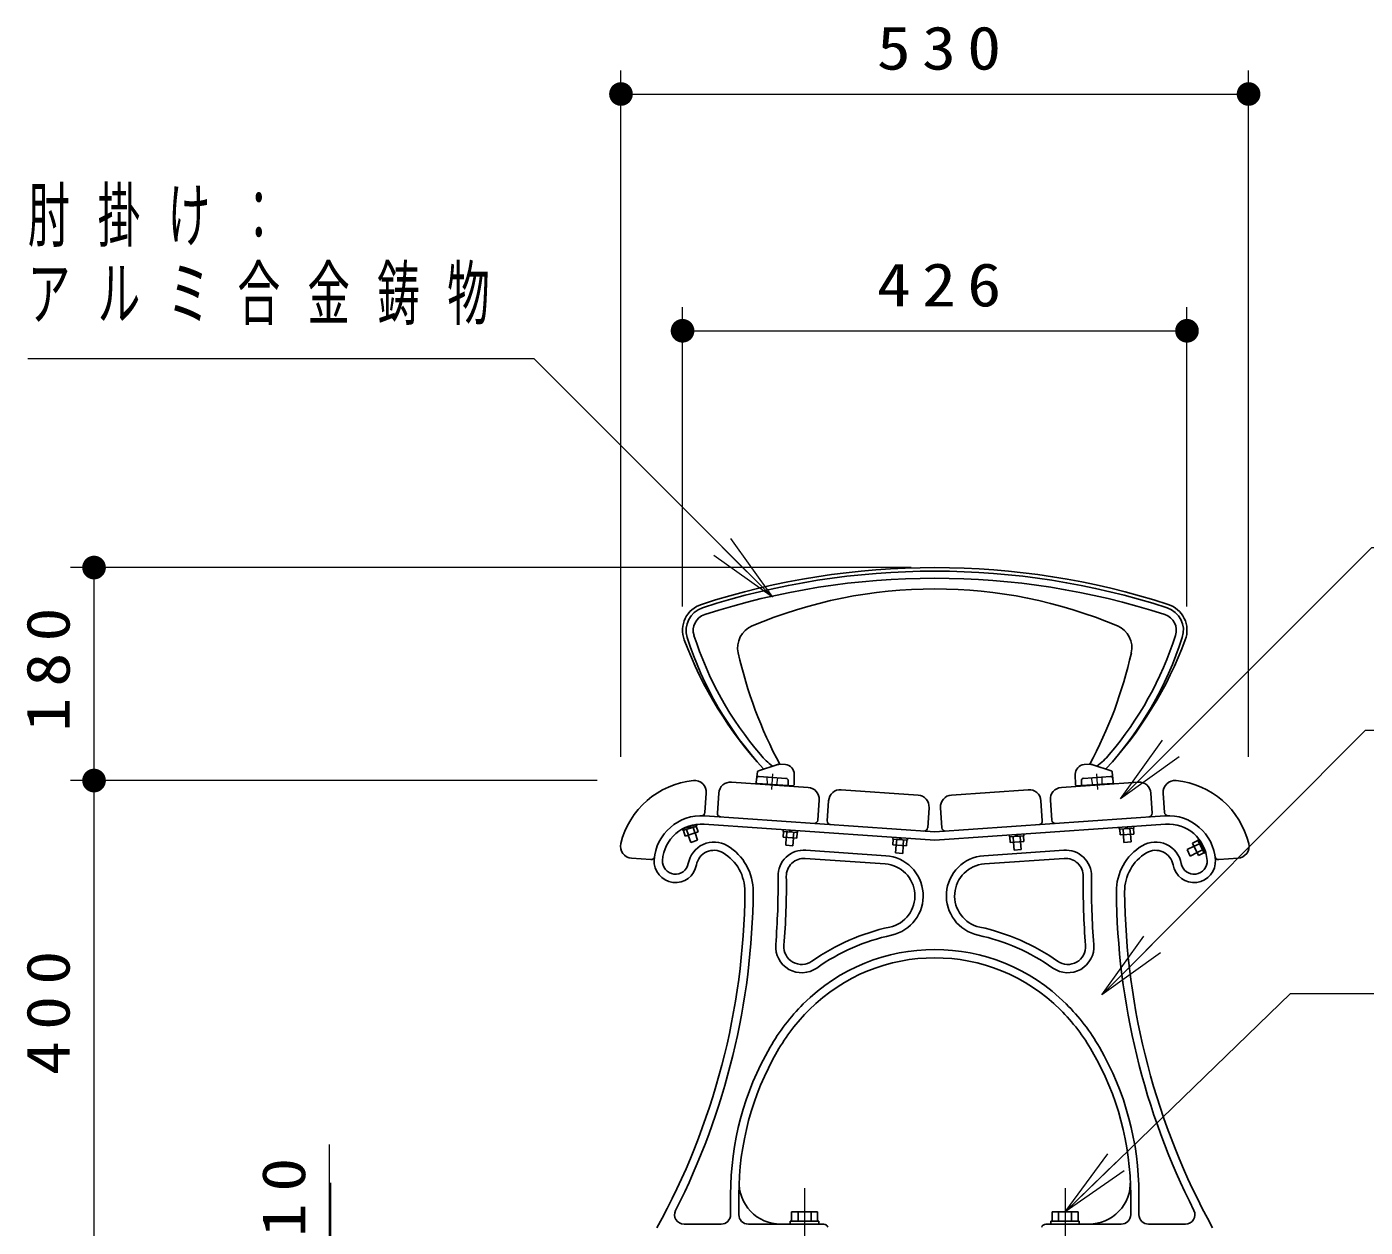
# Model space of a CAD drawing. Units: millimetres on the paper, scale 1:20. Extents: x -365 to 12, y -47 to 257.
# Drawn here: x -143.5 to -87, y 114.3 to 165 of the extents above; entities that cross this region are included whole.
import ezdxf

# ---------------------------------------------------------------- set-up
doc = ezdxf.new("R2010")
doc.units = ezdxf.units.MM
doc.linetypes.add('USER1', pattern=[4.5, 2.5, -2])
doc.linetypes.add('USER2', pattern=[6, 3, -1, 1, -1])
doc.layers.add('LY_1', color=7, linetype='Continuous', lineweight=25)
doc.styles.add('ＭＳ ゴシック', font='')
doc.styles.get('ＭＳ ゴシック').set_extended_font_data('MS Gothic')

# ---------------------------------------------------------------- blocks, each defined once
blk = doc.blocks.new('filled_dot')
at = {"color": 0, "linetype": 'Continuous', "lineweight": -2, "const_width": 1.25}
blk.add_lwpolyline([(-0.625, 0, 1), (0.625, 0, 1)], format="xyb", close=True, dxfattribs=at)

msp = doc.modelspace()

# ---------------------------------------------------------------- linework, layer by layer
at = {"layer": 'LY_1', "lineweight": 13}
for p, q in [((-118.433, 134.172), (-118.433, 163.168)), ((-91.933, 134.172), (-91.933, 163.168)), ((-118.433, 162.168), (-91.933, 162.168)), ((-115.833, 140.518), (-115.833, 153.168)), ((-94.533, 140.518), (-94.533, 153.168)), ((-115.833, 152.168), (-94.533, 152.168)), ((-112.036, 140.915), (-114.157, 143.036)), ((-113.804, 143.39), (-112.036, 140.915)), ((-112.036, 140.915), (-114.511, 142.682)), ((-106.183, 142.168), (-141.683, 142.168)), ((-140.683, 133.172), (-140.683, 142.168)), ((-97.337, 132.402), (-95.569, 134.876)), ((-97.337, 132.402), (-95.216, 134.523)), ((-94.862, 134.169), (-97.337, 132.402)), ((-119.433, 133.172), (-141.683, 133.172)), ((-140.683, 113.186), (-140.683, 133.172)), ((-98.124, 124.121), (-96.362, 126.6)), ((-98.124, 124.121), (-96.008, 126.248)), ((-95.653, 125.895), (-98.124, 124.121)), ((-130.738, 113.186), (-130.738, 117.807)), ((-99.683, 114.961), (-97.876, 117.407)), ((-99.683, 114.961), (-97.528, 117.048)), ((-97.18, 116.689), (-99.683, 114.961)), ((-130.683, 100.186), (-130.683, 116.186))]:
    msp.add_line(p, q, dxfattribs=at)
at = {"layer": 'LY_1'}
for p, q in [((-112.722, 133.105), (-112.667, 133.547)), ((-112.633, 133.589), (-111.859, 133.84)), ((-111.49, 133.844), (-111.708, 133.859)), ((-111.126, 132.994), (-111.118, 133.438)), ((-99.24, 132.994), (-99.248, 133.438)), ((-98.875, 133.844), (-98.658, 133.859)), ((-97.732, 133.589), (-98.507, 133.84)), ((-97.644, 133.105), (-97.698, 133.547)), ((-110.527, 132.882), (-113.77, 133.107)), ((-111.179, 132.945), (-112.675, 133.049)), ((-112.597, 133.344), (-111.465, 133.265)), ((-111.379, 132.959), (-111.372, 133.162)), ((-99.838, 132.882), (-96.596, 133.107)), ((-99.187, 132.945), (-97.69, 133.049)), ((-98.987, 132.959), (-98.994, 133.162)), ((-97.769, 133.344), (-98.901, 133.265)), ((-114.829, 132.637), (-114.886, 131.826)), ((-114.362, 131.794), (-114.303, 132.642)), ((-110.122, 131.5), (-110.063, 132.348)), ((-109.723, 131.472), (-109.664, 132.32)), ((-105.889, 132.559), (-109.131, 132.785)), ((-104.477, 132.559), (-101.235, 132.785)), ((-100.643, 131.472), (-100.702, 132.32)), ((-100.244, 131.5), (-100.302, 132.348)), ((-96.004, 131.794), (-96.063, 132.642)), ((-95.537, 132.637), (-95.48, 131.826)), ((-105.483, 131.178), (-105.424, 132.026)), ((-104.882, 131.178), (-104.941, 132.026)), ((-115.839, 131.127), (-115.261, 131.321)), ((-115.839, 131.127), (-115.815, 131.056)), ((-115.237, 131.249), (-115.816, 131.056)), ((-115.591, 131.21), (-115.548, 131.145)), ((-115.485, 131.166), (-115.528, 131.231)), ((-115.389, 131.198), (-115.31, 130.961)), ((-115.261, 131.321), (-115.237, 131.249)), ((-115.253, 131.244), (-115.173, 131.007)), ((-105.183, 130.656), (-114.921, 131.332)), ((-105.183, 131.007), (-114.897, 131.681)), ((-105.183, 131.007), (-95.469, 131.681)), ((-105.183, 130.656), (-95.444, 131.332)), ((-97.396, 131.197), (-97.391, 131.122)), ((-96.782, 131.164), (-97.391, 131.122)), ((-97.374, 131.123), (-97.357, 130.874)), ((-97.23, 131.133), (-97.213, 130.884)), ((-97.135, 131.215), (-97.109, 131.141)), ((-97.043, 131.146), (-97.068, 131.219)), ((-96.942, 131.153), (-96.925, 130.904)), ((-96.798, 131.163), (-96.781, 130.914)), ((-96.787, 131.239), (-96.782, 131.164)), ((-115.8, 131.061), (-115.721, 130.824)), ((-115.173, 131.007), (-115.721, 130.824)), ((-115.663, 131.107), (-115.584, 130.87)), ((-115.589, 130.868), (-115.486, 130.56)), ((-115.486, 130.56), (-115.202, 130.655)), ((-115.305, 130.963), (-115.202, 130.655)), ((-111.572, 131.024), (-111.59, 130.775)), ((-111.014, 130.735), (-111.59, 130.775)), ((-110.98, 130.983), (-111.589, 131.025)), ((-111.583, 131.1), (-111.588, 131.026)), ((-111.451, 130.765), (-111.474, 130.441)), ((-111.428, 131.014), (-111.446, 130.765)), ((-111.322, 131.082), (-111.307, 131.006)), ((-111.241, 131.001), (-111.256, 131.078)), ((-111.152, 130.745), (-111.174, 130.42)), ((-111.14, 130.994), (-111.158, 130.745)), ((-110.996, 130.984), (-111.014, 130.735)), ((-110.975, 131.058), (-110.98, 130.983)), ((-106.933, 130.702), (-106.951, 130.453)), ((-106.944, 130.778), (-106.95, 130.703)), ((-106.341, 130.661), (-106.95, 130.703)), ((-106.789, 130.692), (-106.807, 130.443)), ((-106.683, 130.76), (-106.669, 130.684)), ((-106.602, 130.679), (-106.617, 130.756)), ((-106.501, 130.672), (-106.519, 130.423)), ((-106.357, 130.662), (-106.375, 130.413)), ((-106.336, 130.736), (-106.341, 130.661)), ((-102.035, 130.875), (-102.029, 130.8)), ((-101.421, 130.842), (-102.029, 130.8)), ((-102.013, 130.801), (-101.996, 130.552)), ((-101.42, 130.591), (-101.996, 130.551)), ((-101.869, 130.811), (-101.852, 130.561)), ((-101.857, 130.561), (-101.835, 130.237)), ((-101.774, 130.893), (-101.748, 130.819)), ((-101.682, 130.824), (-101.707, 130.897)), ((-101.581, 130.831), (-101.564, 130.581)), ((-101.558, 130.582), (-101.536, 130.258)), ((-101.437, 130.841), (-101.42, 130.591)), ((-101.426, 130.917), (-101.421, 130.842)), ((-96.781, 130.914), (-97.357, 130.874)), ((-97.219, 130.883), (-97.196, 130.559)), ((-97.196, 130.559), (-96.897, 130.58)), ((-96.919, 130.904), (-96.897, 130.58)), ((-94.075, 130.634), (-94.299, 130.523)), ((-94.015, 130.683), (-94.082, 130.649)), ((-93.81, 130.103), (-94.082, 130.649)), ((-94.015, 130.683), (-93.743, 130.137)), ((-111.474, 130.441), (-111.174, 130.42)), ((-107.254, 129.998), (-110.625, 130.232)), ((-106.375, 130.413), (-106.951, 130.453)), ((-106.812, 130.443), (-106.835, 130.119)), ((-106.835, 130.119), (-106.536, 130.098)), ((-106.513, 130.423), (-106.536, 130.098)), ((-103.112, 129.998), (-99.74, 130.232)), ((-101.835, 130.237), (-101.536, 130.258)), ((-94.237, 130.399), (-94.528, 130.254)), ((-94.528, 130.254), (-94.394, 129.985)), ((-94.103, 130.13), (-94.394, 129.985)), ((-94.041, 130.006), (-94.299, 130.523)), ((-94.01, 130.505), (-94.234, 130.394)), ((-93.882, 130.247), (-94.105, 130.135)), ((-93.817, 130.118), (-94.041, 130.006)), ((-93.898, 130.448), (-93.956, 130.397)), ((-93.927, 130.337), (-93.869, 130.389)), ((-93.743, 130.137), (-93.81, 130.103)), ((-117.986, 129.892), (-117.175, 129.836)), ((-107.278, 129.649), (-110.65, 129.883)), ((-103.087, 129.649), (-99.716, 129.883)), ((-92.379, 129.892), (-93.191, 129.836)), ((-113.805, 115.686), (-113.805, 114.836)), ((-113.455, 115.686), (-113.455, 114.836)), ((-96.911, 115.686), (-96.911, 114.836)), ((-96.561, 115.686), (-96.561, 114.836)), ((-110.134, 114.961), (-111.231, 114.961)), ((-111.231, 114.561), (-111.231, 114.961)), ((-110.957, 114.561), (-110.957, 114.961)), ((-110.409, 114.561), (-110.409, 114.961)), ((-110.134, 114.561), (-110.134, 114.961)), ((-100.231, 114.561), (-100.231, 114.961)), ((-99.134, 114.961), (-100.231, 114.961)), ((-99.957, 114.561), (-99.957, 114.961)), ((-99.409, 114.561), (-99.409, 114.961)), ((-99.134, 114.561), (-99.134, 114.961)), ((-115.771, 114.436), (-114.205, 114.436)), ((-113.055, 114.436), (-109.868, 114.436)), ((-111.283, 114.436), (-111.283, 114.561)), ((-111.283, 114.561), (-110.083, 114.561)), ((-110.083, 114.436), (-110.083, 114.561)), ((-97.311, 114.436), (-100.498, 114.436)), ((-100.283, 114.436), (-100.283, 114.561)), ((-100.283, 114.561), (-99.083, 114.561)), ((-99.083, 114.436), (-99.083, 114.561)), ((-94.595, 114.436), (-96.161, 114.436))]:
    msp.add_line(p, q, dxfattribs=at)
at = {"layer": 'LY_1', "linetype": 'USER2', "lineweight": 13}
for p, q in [((-112.067, 132.793), (-112.02, 133.46)), ((-98.299, 132.793), (-98.345, 133.46)), ((-110.683, 115.961), (-110.683, 95.186)), ((-99.683, 115.961), (-99.683, 95.186))]:
    msp.add_line(p, q, dxfattribs=at)
at = {"layer": 'LY_1', "linetype": 'USER1', "lineweight": 13}
for p, q in [((-112.25, 133.019), (-112.256, 133.32)), ((-111.854, 132.992), (-111.807, 133.289)), ((-98.512, 132.992), (-98.559, 133.289)), ((-98.116, 133.019), (-98.11, 133.32))]:
    msp.add_line(p, q, dxfattribs=at)
at = {"layer": 'LY_1', "lineweight": 13}
for points in [[(-112.036, 140.915), (-122.104, 150.982), (-143.481, 150.982)], [(-97.337, 132.402), (-86.731, 143.008), (-53.7, 143.008)], [(-98.124, 124.121), (-87.002, 135.294), (-53.764, 135.294)], [(-99.683, 114.961), (-90.169, 124.174), (-47.109, 124.174)]]:
    msp.add_lwpolyline(points, dxfattribs=at)
at = {"layer": 'LY_1', "color": 4}
for centre, radius, start, end in [((-105.183, 110.185), 31.983, 72.0547, 107.9453), ((-105.183, 110.185), 31.833, 72.0547, 107.9453), ((-105.183, 110.185), 31.533, 72.0547, 107.9453), ((-105.183, 121.5), 19.768, 67.0316, 112.9684), ((-114.683, 139.518), 1.15, 107.9453, 200.3504), ((-114.683, 139.518), 1, 107.9453, 197.7947), ((-114.683, 139.518), 0.7, 107.9453, 197.7947), ((-95.683, 139.518), 0.7, 342.2053, 72.0547), ((-95.683, 139.518), 1, 342.2053, 72.0547), ((-95.683, 139.518), 1.15, 339.6496, 72.0547), ((-112.507, 138.78), 1, 112.9684, 192.6907), ((-97.859, 138.78), 1, 347.3093, 67.0316), ((-100.291, 144.856), 16.5, 200.3504, 222.7284), ((-101.353, 143.797), 15, 197.7947, 222.509), ((-101.353, 143.797), 14.7, 197.7947, 220.4014), ((-109.013, 143.797), 15, 317.491, 342.2053), ((-110.075, 144.856), 16.5, 317.2716, 339.6496), ((-109.013, 143.797), 14.7, 319.5986, 342.2053), ((-95.434, 142.625), 18.5, 192.6907, 208.2808), ((-114.931, 142.625), 18.5, 331.7192, 347.3093), ((-110.072, 136.375), 3.25, 220.4014, 232.8907), ((-100.294, 136.375), 3.25, 307.1093, 319.5986)]:
    msp.add_arc(centre, radius, start, end, dxfattribs=at)
at = {"layer": 'LY_1'}
for centre, radius, start, end in [((-112.618, 133.541), 0.05, 107.9996, 173.0293), ((-111.736, 133.46), 0.4, 86.0293, 107.9996), ((-111.518, 133.445), 0.4, 359.0294, 86.0293), ((-98.848, 133.445), 0.4, 93.9707, 180.9707), ((-98.63, 133.46), 0.4, 72.0004, 93.9707), ((-97.748, 133.541), 0.05, 6.9707, 72.0004), ((-115.036, 129.686), 3.5, 95.5938, 166.4057), ((-115.328, 132.672), 0.5, 355.9998, 95.5938), ((-113.804, 132.608), 0.5, 86.0286, 176.0286), ((-112.672, 133.099), 0.05, 173.0293, 266.0294), ((-112.604, 133.244), 0.1, 86.0293, 173.0293), ((-111.471, 133.166), 0.1, 358.0294, 86.0293), ((-111.176, 132.995), 0.05, 266.0294, 359.0294), ((-110.562, 132.383), 0.5, 356.0286, 86.0286), ((-99.804, 132.383), 0.5, 93.9714, 183.9714), ((-99.19, 132.995), 0.05, 180.9707, 273.9706), ((-98.894, 133.166), 0.1, 93.9707, 181.9707), ((-97.762, 133.244), 0.1, 6.9707, 93.9707), ((-97.694, 133.099), 0.05, 273.9706, 6.9707), ((-96.561, 132.608), 0.5, 3.9714, 93.9714), ((-95.038, 132.672), 0.5, 84.4062, 184.0002), ((-95.33, 129.686), 3.5, 13.5943, 84.4062), ((-109.165, 132.286), 0.5, 86.0286, 176.0286), ((-105.923, 132.061), 0.5, 356.0286, 86.0286), ((-104.443, 132.061), 0.5, 93.9714, 183.9714), ((-101.2, 132.286), 0.5, 3.9714, 93.9714), ((-115.036, 129.686), 2, 86.0286, 175.999), ((-115.036, 131.836), 0.15, 270.0003, 355.9996), ((-114.212, 131.784), 0.15, 176.0289, 266.0287), ((-96.153, 131.784), 0.15, 273.9713, 3.9712), ((-95.33, 131.836), 0.15, 184.0004, 269.9997), ((-95.33, 129.686), 2, 4.001, 93.9713), ((-115.036, 129.686), 1.65, 86.0286, 175.999), ((-110.272, 131.511), 0.15, 266.0286, 356.0288), ((-109.573, 131.462), 0.15, 176.0289, 266.0287), ((-105.633, 131.188), 0.15, 266.0286, 356.0288), ((-104.733, 131.188), 0.15, 183.9712, 273.9714), ((-100.792, 131.462), 0.15, 273.9713, 3.9712), ((-100.094, 131.511), 0.15, 183.9712, 273.9714), ((-95.33, 129.686), 1.65, 4.001, 93.9713), ((-114.508, 129.476), 1.1, 58.9999, 169.9991), ((-95.858, 129.476), 1.1, 10.0009, 121), ((-117.952, 130.391), 0.5, 166.4057, 265.9997), ((-114.508, 129.476), 0.75, 58.9999, 169.9991), ((-115.1, 128.491), 1.9, 359.495, 58.9999), ((-115.1, 128.491), 2.25, 359.495, 58.9999), ((-110.702, 129.135), 1.1, 86.0286, 180.6987), ((-107.372, 128.302), 1.7, 282.2101, 86.0286), ((-102.994, 128.302), 1.7, 93.9714, 257.7899), ((-99.664, 129.135), 1.1, 359.3013, 93.9713), ((-95.266, 128.491), 2.25, 121, 180.505), ((-95.266, 128.491), 1.9, 121, 180.505), ((-95.858, 129.476), 0.75, 10.0009, 121), ((-92.414, 130.391), 0.5, 274.0003, 13.5943), ((-117.165, 129.985), 0.15, 265.9996, 351.999), ((-116.133, 129.763), 0.9, 175.999, 349.999), ((-116.133, 129.763), 0.55, 175.999, 349.999), ((-110.702, 129.135), 0.75, 86.0286, 180.6987), ((-107.372, 128.302), 1.35, 282.2101, 86.0286), ((-102.994, 128.302), 1.35, 93.9714, 257.7899), ((-99.664, 129.135), 0.75, 359.3013, 93.9713), ((-94.233, 129.763), 0.9, 190.001, 4.001), ((-94.233, 129.763), 0.55, 190.001, 4.001), ((-93.201, 129.985), 0.15, 188.001, 274.0004), ((-143.199, 128.738), 31.4, 355.4394, 0.6988), ((-143.199, 128.738), 31.75, 355.4394, 0.6988), ((-67.167, 128.738), 31.75, 179.3012, 184.5606), ((-67.167, 128.738), 31.4, 179.3012, 184.5606), ((-143.199, 128.738), 30, 331.1853, 359.4949), ((-143.199, 128.738), 30.35, 333.1213, 359.4949), ((-67.167, 128.738), 30.35, 180.5051, 206.8786), ((-67.167, 128.738), 30, 180.5051, 208.8147), ((-105.183, 118.186), 9, 102.2101, 125.1922), ((-105.183, 118.186), 8.65, 102.2101, 125.1922), ((-105.183, 118.186), 8.65, 54.8078, 77.7898), ((-105.183, 118.186), 9, 54.8078, 77.7898), ((-110.802, 126.154), 1.1, 175.4394, 305.1922), ((-110.802, 126.154), 0.75, 175.4394, 305.1922), ((-105.183, 118.186), 7.85, 45, 135), ((-99.564, 126.154), 1.1, 234.8078, 4.5605), ((-99.564, 126.154), 0.75, 234.8078, 4.5605), ((-105.183, 118.186), 7.5, 45, 135), ((-104.483, 117.486), 8.84, 135, 150.0001), ((-104.483, 117.486), 8.49, 135, 150.0001), ((-105.883, 117.486), 8.49, 29.9999, 44.9999), ((-105.883, 117.486), 8.84, 29.9999, 44.9999), ((-101.365, 115.686), 12.44, 150.0001, 180), ((-101.365, 115.686), 12.09, 150.0001, 180), ((-109.001, 115.686), 12.09, 0, 29.9999), ((-109.001, 115.686), 12.44, 0, 29.9999), ((-111.693, 116.186), 1.75, 177.2284, 270), ((-98.673, 116.186), 1.75, 270, 2.7716), ((-115.771, 114.836), 0.4, 153.1214, 270), ((-114.205, 114.836), 0.4, 270, 0), ((-113.055, 114.836), 0.4, 180, 270), ((-97.311, 114.836), 0.4, 270, 0), ((-96.161, 114.836), 0.4, 180, 270), ((-94.595, 114.836), 0.4, 270, 26.8786), ((-109.868, 114.261), 0.175, 15, 90), ((-100.498, 114.261), 0.175, 90, 165)]:
    msp.add_arc(centre, radius, start, end, dxfattribs=at)

# ---------------------------------------------------------------- block references
at = {"layer": 'LY_1', "lineweight": 13, "xscale": 0.4, "yscale": 0.4}
for p in [(-118.433, 162.168), (-115.833, 152.168)]:
    msp.add_blockref('filled_dot', p, dxfattribs=at)
for p, rotation in [((-91.933, 162.168), 180), ((-94.533, 152.168), 180), ((-140.683, 142.168), 270), ((-140.683, 133.172), 270), ((-140.683, 133.172), 90)]:
    msp.add_blockref('filled_dot', p, dxfattribs=dict(at, rotation=rotation))

# ---------------------------------------------------------------- texts
at = {"layer": 'LY_1', "style": 'ＭＳ ゴシック'}
for s, insert, char_height, attachment_point in [('\\T1.33;\\W1.15;530', (-104.768, 163.168), 1.833, 8), ('\\T1.64;\\W0.6;肘掛け：', (-143.481, 156.932), 2.199, 4), ('\\T1.64;\\W0.6;アルミ合金鋳物', (-143.481, 153.632), 2.199, 4), ('\\T1.33;\\W1.15;426', (-104.766, 153.168), 1.833, 8)]:
    msp.add_mtext(s, dxfattribs=dict(at, insert=insert, char_height=char_height, attachment_point=attachment_point))
at = {"layer": 'LY_1', "char_height": 1.833, "attachment_point": 8, "rotation": 90, "style": 'ＭＳ ゴシック'}
for s, insert in [('\\T1.33;\\W1.15;180', (-141.683, 138.091)), ('\\T1.33;\\W1.15;400', (-141.683, 123.596)), ('\\T1.34;\\W1.15;10', (-131.738, 115.807))]:
    msp.add_mtext(s, dxfattribs=dict(at, insert=insert))

doc.saveas('drawing.dxf')
